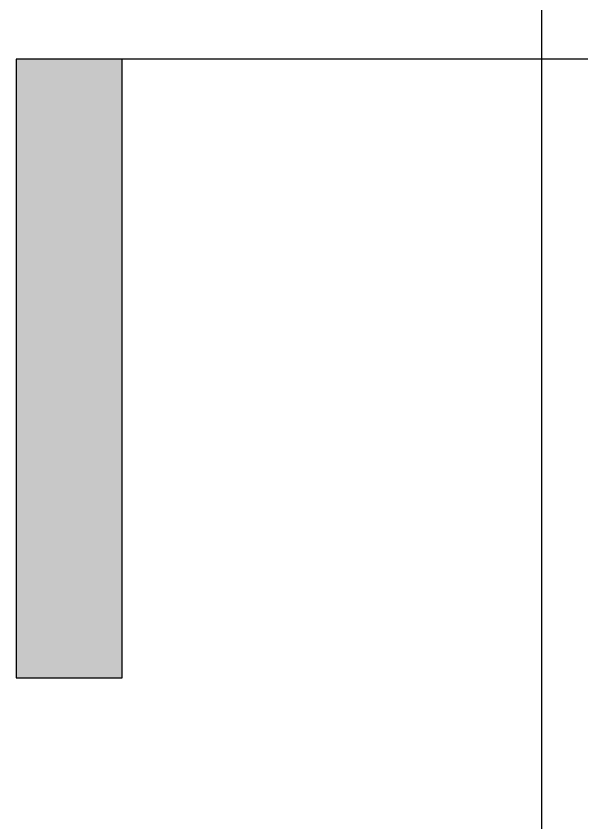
# Model space of a CAD drawing. Header units: inches. Extents: x -1316 to 22433, y -200 to 8737.
# Drawn here: x 238.99 to 246.27, y 819.87 to 830.24 of the extents above; entities that cross this region are included whole.
import ezdxf
from ezdxf.enums import TextEntityAlignment as Align

# ---------------------------------------------------------------- set-up
doc = ezdxf.new("R2010")
doc.units = ezdxf.units.IN
doc.header["$LTSCALE"] = 10
doc.header["$MEASUREMENT"] = 0
doc.layers.get('0').update_dxf_attribs({"linetype": 'CONTINUOUS'})
doc.layers.add('S-ROOF', color=2, linetype='CONTINUOUS')
doc.layers.add('S-WALL', color=6, linetype='CONTINUOUS')
doc.styles.add('style1', font='arial.ttf')

# ---------------------------------------------------------------- blocks, each defined once
blk = doc.blocks.new('*U660')
at = {"layer": 'S-WALL'}
blk.add_line((-35.10942, 100.03519), (-35.10942, 17.28519), dxfattribs=at)
blk = doc.blocks.new('*U497')
h = blk.add_hatch(color=256)
h.dxf.hatch_style = 1
h.paths.add_polyline_path([(-2.27179, 0), (-2.38543, 0), (-2.38543, -0.66291), (-2.27179, -0.66291)])
blk.add_lwpolyline([(-0.46875, 0), (-2.38543, 0), (-2.38543, -0.66291), (-2.27179, -0.66291), (-2.27179, 0)])
at = {"style": 'style1', "flags": 4}
for tag, p in [('SHEET', (-0.00164, 0.04634)), ('VIEW', (-0.03811, -0.26521))]:
    blk.add_attdef(tag, text='', height=0.1875, dxfattribs=at).set_placement(p, align=Align.CENTER)

msp = doc.modelspace()

# ---------------------------------------------------------------- block references
at = {"xscale": 12, "yscale": 12, "zscale": 12}
msp.add_blockref('*U497', (267.61222, 829.6917), dxfattribs=at)
at = {"layer": 'S-ROOF'}
msp.add_blockref('*U660', (280.85632, 760.64967), dxfattribs=at)

doc.saveas('drawing.dxf')
